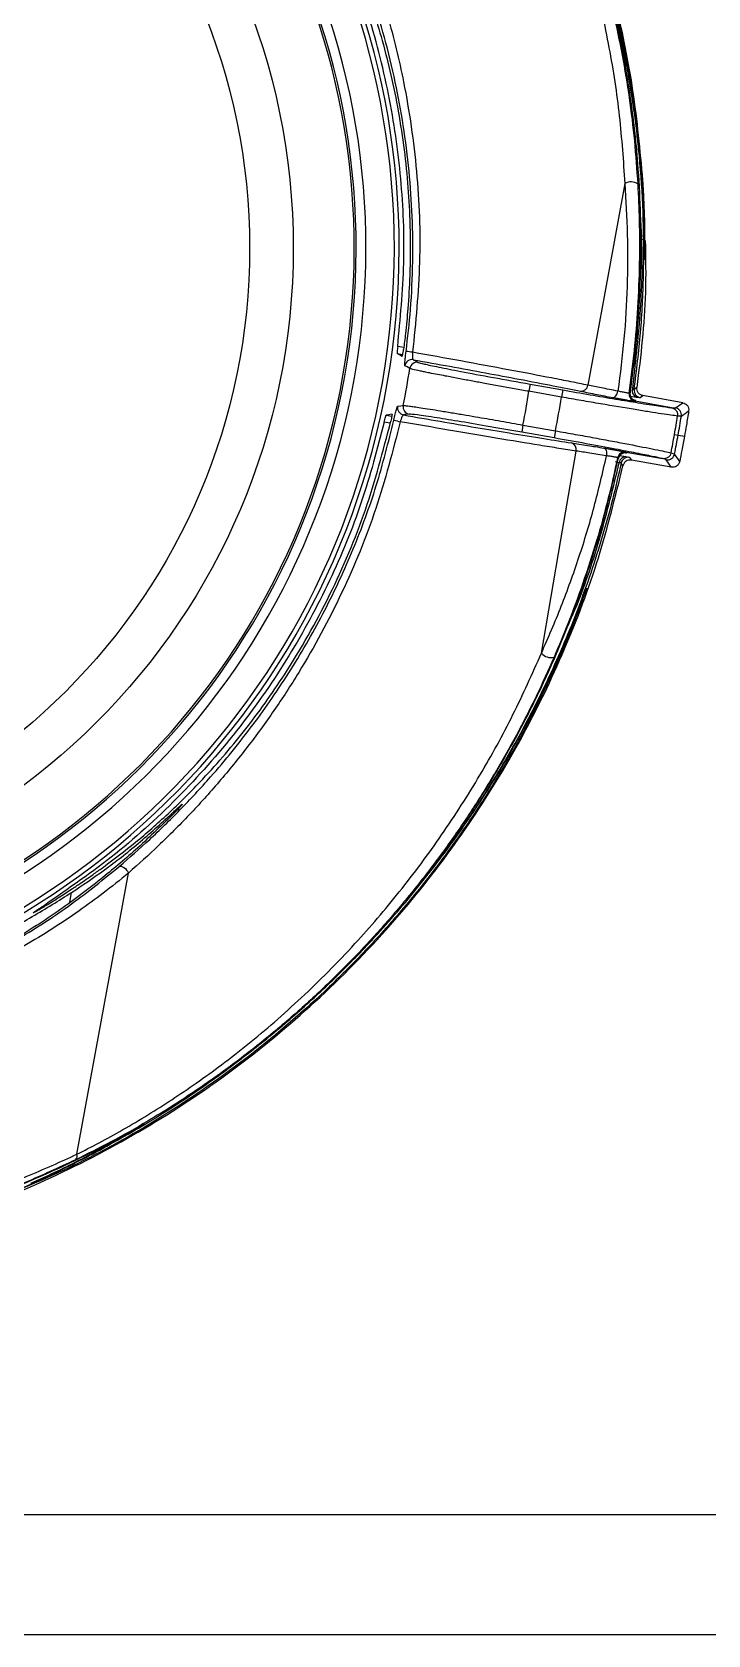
# Model space of a CAD drawing. Extents: x -54 to 18, y -18 to 89.
# Drawn here: x -40.59 to -37.8, y 5.88 to 12.49 of the extents above; entities that cross this region are included whole.
import ezdxf

# ---------------------------------------------------------------- set-up
doc = ezdxf.new("R2010")
doc.units = 0
doc.header["$MEASUREMENT"] = 0
doc.layers.add('GEOMETRY', color=2, linetype='Continuous', lineweight=25)

# ---------------------------------------------------------------- blocks, each defined once
blk = doc.blocks.new('2026 MINI-ASPIRE')
at = {"layer": 'GEOMETRY'}
for p, q in [((-21.1785, -39.5649), (-21.2037, -39.5604)), ((-21.2061, -39.5902), (-21.1829, -39.5943)), ((-20.6577, -39.7159), (-20.663, -39.7454)), ((-20.5289, -39.7692), (-20.663, -39.7454)), ((-20.6577, -39.7159), (-20.5237, -39.7396)), ((-20.5237, -39.7396), (-20.5289, -39.7692)), ((-20.245, -39.7651), (-20.2201, -39.7691)), ((-20.0297, -39.7924), (-20.1941, -39.7632)), ((-20.076, -39.8129), (-20.2259, -39.7863)), ((-21.2341, -39.8764), (-21.2589, -39.872)), ((-21.2509, -39.8432), (-21.2277, -39.8473)), ((-20.6876, -39.8843), (-20.6928, -39.9138)), ((-20.6876, -39.8843), (-20.5536, -39.9081)), ((-20.0352, -39.848), (-20.0507, -39.8472)), ((-20.5588, -39.9376), (-20.6928, -39.9138)), ((-20.5536, -39.9081), (-20.5588, -39.9376)), ((-20.0635, -39.9234), (-20.0484, -39.926)), ((-20.0484, -39.926), (-20.0224, -39.9306)), ((-20.2908, -40.0397), (-20.3061, -40.0367)), ((-20.2883, -40.0095), (-20.2636, -40.0143)), ((-20.2632, -39.9962), (-20.1132, -40.0228)), ((-20.0768, -40.058), (-20.2412, -40.0288)), ((-20.0777, -39.9993), (-20.0629, -40.0038)), ((-22.1349, -41.4946), (-22.1334, -41.4854)), ((-22.5248, -42.89), (-22.3123, -41.7309)), ((-22.5534, -41.8511), (-22.5465, -41.8109)), ((-22.3088, -42.7959), (-22.3082, -42.7961)), ((-18.8984, -44.3762), (-23.0914, -44.3762)), ((-18.8984, -44.8713), (-23.1516, -44.8713))]:
    blk.add_line(p, q, dxfattribs=at)
at = {"layer": 'GEOMETRY', "flags": 128}
for points in [[(-20.2681, -38.8887), (-20.3533, -39.3543), (-20.4203, -39.7201)], [(-20.1866, -39.1257), (-20.1878, -39.1236), (-20.1918, -39.1216), (-20.1981, -39.1201), (-20.2037, -39.1194)], [(-21.1849, -39.6016), (-21.1967, -39.5952), (-21.2061, -39.5902)], [(-21.1536, -39.6512), (-21.1651, -39.645), (-21.1742, -39.6402)], [(-21.1393, -39.6151), (-21.1278, -39.6213), (-21.1188, -39.6262)], [(-20.3179, -39.7709), (-20.3146, -39.7708), (-20.3113, -39.7696), (-20.308, -39.7674), (-20.3049, -39.7642), (-20.3021, -39.7601), (-20.2997, -39.7554), (-20.2977, -39.7501), (-20.2963, -39.7445)], [(-20.2467, -39.7498), (-20.2488, -39.7513), (-20.2504, -39.7525)], [(-20.2186, -39.7296), (-20.2247, -39.734), (-20.2295, -39.7374)], [(-20.205, -39.7711), (-20.1989, -39.7667), (-20.1941, -39.7632)], [(-21.2038, -39.8072), (-21.1909, -39.8054), (-21.1807, -39.804)], [(-20.2259, -39.7863), (-20.2239, -39.7848), (-20.2222, -39.7836)], [(-20.0596, -39.8138), (-20.0428, -39.8018), (-20.0297, -39.7924)], [(-21.2272, -39.8398), (-21.2405, -39.8417), (-21.2509, -39.8432)], [(-21.1566, -39.8394), (-21.1695, -39.8413), (-21.1797, -39.8428)], [(-20.6115, -40.8245), (-20.5314, -40.358), (-20.4684, -39.9915)], [(-20.3548, -39.9791), (-20.3518, -39.9802), (-20.349, -39.9825), (-20.3467, -39.9857), (-20.3449, -39.9898), (-20.3437, -39.9946), (-20.343, -39.9998), (-20.343, -40.0055), (-20.3436, -40.0112)], [(-20.2952, -40.0233), (-20.2966, -40.0212), (-20.2978, -40.0195)], [(-20.2632, -39.9962), (-20.2617, -39.9983), (-20.2606, -40)], [(-20.2487, -40.0176), (-20.2445, -40.0239), (-20.2412, -40.0288)], [(-20.0768, -40.058), (-20.0884, -40.041), (-20.0976, -40.0276)], [(-20.2758, -40.052), (-20.28, -40.0457), (-20.2833, -40.0408)], [(-22.3505, -41.7038), (-22.3468, -41.7026), (-22.3421, -41.7029), (-22.3368, -41.7049), (-22.3311, -41.7083), (-22.3254, -41.7129), (-22.3202, -41.7185), (-22.3157, -41.7246), (-22.3123, -41.7309)], [(-21.059, -41.7082), (-21.0589, -41.7073), (-21.0589, -41.7072)]]:
    blk.add_lwpolyline(points, dxfattribs=at)
at = {"layer": 'GEOMETRY'}
for radius in [2.7648, 2.585]:
    blk.add_circle((-24.3987, -39.1544), radius, dxfattribs=at)
for centre, radius, start, end in [((-24.3987, -39.1544), 3.201, 271.84904, 68.03428), ((-24.3987, -39.1544), 3.181, 271.9432, 67.94012), ((-24.3987, -39.1544), 3.064, 272.40866, 67.47466), ((-24.3987, -39.1544), 3.024, 272.61624, 67.26708), ((-24.3987, -39.1544), 3.016, 273.12124, 66.76208), ((-20.2429, -38.9318), 0.0499, 53.97775, 120.26067), ((-21.1445, -39.6447), 0.03, 80.04008, 171.40203), ((-21.2197, -40.1296), 0.5507, 81.91692, 84.71639), ((-21.124, -39.6558), 0.03, 80.03987, 171.2659), ((-24.3987, -39.1544), 3.2828, 348.58742, 351.29589), ((-24.3987, -39.1544), 3.7822, 348.87331, 351.01001), ((-24.3987, -39.1544), 3.9183, 348.91042, 350.97289), ((-20.4483, -39.7169), 0.0281, 266.13066, 353.54089), ((-20.2207, -39.7568), 0.03, 171.81534, 259.92203), ((-20.217, -39.7541), 0.03, 171.85838, 259.92205), ((-20.2106, -39.7435), 0.0274, 164.06099, 249.79304), ((-20.1998, -39.7416), 0.03, 172.05854, 259.92213), ((-21.1744, -39.8132), 0.03, 168.48129, 259.84324), ((-21.1513, -39.8099), 0.03, 168.61742, 259.84345), ((-20.0649, -39.8433), 0.03, 350.9877, 79.92167), ((-27.4429, -29.5201), 12.7098, 305.64993, 305.8166), ((-21.0782, -39.332), 0.5507, 255.16693, 257.9664), ((-24.3987, -39.1544), 4.4028, 349.94166, 350.94646), ((-24.3987, -39.1544), 4.4182, 349.94166, 350.96771), ((-20.4958, -39.9849), 0.0281, 346.34243, 73.75266), ((-24.3987, -39.1544), 4.4028, 348.93686, 349.94166), ((-24.3987, -39.1544), 4.4182, 348.91561, 349.94166), ((-20.2684, -40.0257), 0.03, 79.96129, 168.06798), ((-20.2658, -40.0295), 0.03, 79.96127, 168.02494), ((-20.2635, -40.0417), 0.0274, 90.09028, 175.82233), ((-20.254, -40.0472), 0.03, 79.96119, 167.82478), ((-20.0923, -39.998), 0.03, 259.96165, 348.89562), ((-30.5745, -47.1565), 12.7144, 34.06674, 34.23336), ((-20.573, -40.7927), 0.0499, 219.62265, 285.90556), ((-22.5441, -42.8972), 0.0206, 309.71292, 20.6341)]:
    blk.add_arc(centre, radius, start, end, dxfattribs=at)
for points, knots in [([(-20.1443, -35.5236), (-19.994, -35.6998), (-19.8546, -35.8853), (-19.5999, -36.2721), (-19.4846, -36.4735), (-19.2798, -36.8889), (-19.1904, -37.103), (-19.0386, -37.5405), (-18.9764, -37.7641), (-18.88, -38.2171), (-18.8459, -38.4466), (-18.8065, -38.908), (-18.8011, -39.14), (-18.8191, -39.6028), (-18.8425, -39.8336), (-18.9177, -40.2906), (-18.9695, -40.5168), (-19.0351, -40.7389)], [0, 0, 0, 0, 0.125, 0.125, 0.25, 0.25, 0.375, 0.375, 0.5, 0.5, 0.625, 0.625, 0.75, 0.75, 0.875, 0.875, 1, 1, 1, 1]), ([(-19.5312, -40.6658), (-19.5268, -40.6516), (-19.5182, -40.6234), (-19.5058, -40.5809), (-19.4936, -40.5384), (-19.4819, -40.4958), (-19.4705, -40.4532), (-19.4595, -40.4105), (-19.4489, -40.3677), (-19.4386, -40.3249), (-19.4287, -40.2821), (-19.4192, -40.2392), (-19.4101, -40.1962), (-19.4013, -40.1532), (-19.3929, -40.1101), (-19.3849, -40.067), (-19.3773, -40.0238), (-19.37, -39.9805), (-19.3631, -39.9373), (-19.3566, -39.8939), (-19.3504, -39.8505), (-19.3446, -39.8071), (-19.3392, -39.7635), (-19.3341, -39.72), (-19.3295, -39.6764), (-19.3252, -39.6327), (-19.3213, -39.589), (-19.3177, -39.5452), (-19.3145, -39.5013), (-19.3117, -39.4575), (-19.3042, -39.3219), (-19.2996, -39.0947), (-19.3131, -38.7763), (-19.3466, -38.4596), (-19.4001, -38.1451), (-19.4728, -37.8346), (-19.5648, -37.5296), (-19.6757, -37.2308), (-19.7737, -37.0105), (-19.8459, -36.8639), (-19.8848, -36.788), (-19.9249, -36.7129), (-19.9662, -36.6386), (-20.0087, -36.565), (-20.0523, -36.4923), (-20.0972, -36.4203), (-20.1432, -36.3491), (-20.1905, -36.2787), (-20.2389, -36.209), (-20.2885, -36.1402), (-20.3393, -36.0721), (-20.3913, -36.0049), (-20.4444, -35.9383), (-20.4807, -35.8947), (-20.4989, -35.8728)], [0, 0, 0, 0, 0.008693, 0.017376, 0.026048, 0.034711, 0.043366, 0.052012, 0.06065, 0.069282, 0.077907, 0.086527, 0.095141, 0.103751, 0.112358, 0.120961, 0.129561, 0.13816, 0.146757, 0.155354, 0.163951, 0.172548, 0.181147, 0.189748, 0.198351, 0.206957, 0.215567, 0.224182, 0.232801, 0.241426, 0.250058, 0.312681, 0.375046, 0.437399, 0.499987, 0.56257, 0.624928, 0.687309, 0.749956, 0.766712, 0.783437, 0.800133, 0.816806, 0.83346, 0.850101, 0.866731, 0.883358, 0.899984, 0.916614, 0.933254, 0.949908, 0.966581, 0.983276, 1, 1, 1, 1]), ([(-20.1936, -38.8763), (-20.2049, -38.7528), (-20.227, -38.5121), (-20.2975, -38.1658), (-20.3887, -37.8441), (-20.4983, -37.5483), (-20.6174, -37.2866), (-20.7423, -37.0537), (-20.8711, -36.8439), (-21.0096, -36.6454), (-21.1565, -36.4581), (-21.3112, -36.2827), (-21.4719, -36.1182), (-21.5852, -36.0171), (-21.6413, -35.9669)], [0, 0, 0, 0, 0.1114325, 0.2172248, 0.3173762, 0.4118858, 0.500753, 0.5757258, 0.6494814, 0.7220198, 0.7933409, 0.8634447, 0.9323311, 1, 1, 1, 1]), ([(-21.4416, -36.1588), (-21.3996, -36.2021), (-21.3159, -36.2887), (-21.1857, -36.4379), (-21.0569, -36.5994), (-20.9201, -36.7889), (-20.7784, -37.0109), (-20.6412, -37.2611), (-20.5311, -37.4982), (-20.4448, -37.7161), (-20.3776, -37.9138), (-20.3207, -38.1124), (-20.274, -38.3119), (-20.237, -38.5124), (-20.2099, -38.7146), (-20.1918, -38.9188), (-20.1883, -39.0566), (-20.1866, -39.1257)], [0, 0, 0, 0, 0.062787, 0.125368, 0.186482, 0.250773, 0.332825, 0.417537, 0.501222, 0.563972, 0.626656, 0.688935, 0.751003, 0.813012, 0.875092, 0.937371, 1, 1, 1, 1]), ([(-20.2136, -38.8914), (-20.2177, -38.8319), (-20.2259, -38.7131), (-20.2477, -38.5359), (-20.2767, -38.3593), (-20.3135, -38.1833), (-20.3583, -38.0074), (-20.4119, -37.8302), (-20.4734, -37.6557), (-20.5509, -37.4635), (-20.6479, -37.2553), (-20.7689, -37.0327), (-20.8821, -36.8522), (-20.9778, -36.7144), (-21.052, -36.6144), (-21.1393, -36.504), (-21.2411, -36.3843), (-21.3151, -36.3064), (-21.3521, -36.2674)], [0, 0, 0, 0, 0.0625784, 0.1249397, 0.1871784, 0.2494027, 0.3117424, 0.3743597, 0.4386689, 0.499337, 0.5826546, 0.6672312, 0.7492884, 0.7925711, 0.8343042, 0.8747076, 0.9372373, 1, 1, 1, 1]), ([(-21.3543, -36.2912), (-21.3192, -36.3292), (-21.2475, -36.4068), (-21.149, -36.526), (-21.0639, -36.637), (-20.9925, -36.7365), (-20.9138, -36.8536), (-20.8291, -36.9907), (-20.7403, -37.1498), (-20.655, -37.3205), (-20.5646, -37.5255), (-20.4745, -37.7675), (-20.3927, -38.0443), (-20.3306, -38.3272), (-20.2873, -38.6089), (-20.2745, -38.7959), (-20.2681, -38.8887)], [0, 0, 0, 0, 0.061365, 0.125284, 0.165685, 0.207459, 0.250685, 0.308517, 0.369388, 0.433413, 0.500691, 0.596474, 0.697802, 0.800344, 0.900918, 1, 1, 1, 1]), ([(-21.2037, -39.5604), (-21.1928, -39.4463), (-21.1709, -39.2162), (-21.1852, -38.8672), (-21.2352, -38.5187), (-21.3252, -38.171), (-21.4558, -37.8318), (-21.6228, -37.5059), (-21.7629, -37.3082), (-21.8324, -37.2101)], [0, 0, 0, 0, 0.137831, 0.277768, 0.419024, 0.560764, 0.708841, 0.855556, 1, 1, 1, 1]), ([(-21.6586, -37.4406), (-21.6288, -37.4867), (-21.5689, -37.5795), (-21.4832, -37.7372), (-21.4118, -37.8893), (-21.3531, -38.0347), (-21.3068, -38.1661), (-21.2656, -38.3029), (-21.2301, -38.4434), (-21.1996, -38.5938), (-21.1762, -38.7484), (-21.1604, -38.9044), (-21.1533, -39.039), (-21.1515, -39.1603), (-21.1536, -39.2758), (-21.1604, -39.3939), (-21.1698, -39.4951), (-21.1767, -39.5508), (-21.1794, -39.5724)], [0, 0, 0, 0, 0.0824311, 0.1657209, 0.2503718, 0.311122, 0.3758003, 0.4357323, 0.5002015, 0.5671159, 0.6380019, 0.7062843, 0.7736757, 0.8155758, 0.8660484, 0.9260092, 0.9713896, 1, 1, 1, 1]), ([(-21.5534, -37.4526), (-21.5274, -37.5016), (-21.4749, -37.6003), (-21.3999, -37.7631), (-21.3199, -37.9612), (-21.2421, -38.1971), (-21.1685, -38.4992), (-21.1199, -38.839), (-21.105, -39.2129), (-21.1299, -39.4608), (-21.1423, -39.5844)], [0, 0, 0, 0, 0.0826473, 0.1663746, 0.2508222, 0.3758252, 0.500816, 0.66697, 0.8340642, 1, 1, 1, 1]), ([(-21.169, -39.5812), (-21.1623, -39.5235), (-21.1481, -39.4002), (-21.1401, -39.2144), (-21.1422, -39.0243), (-21.1552, -38.8371), (-21.1787, -38.6523), (-21.2126, -38.4681), (-21.256, -38.2887), (-21.3094, -38.1111), (-21.3717, -37.938), (-21.4421, -37.7707), (-21.5189, -37.6101), (-21.572, -37.5135), (-21.5986, -37.4649)], [0, 0, 0, 0, 0.078023, 0.166547, 0.249395, 0.33317, 0.418347, 0.499217, 0.584566, 0.666278, 0.749215, 0.834359, 0.916728, 1, 1, 1, 1]), ([(-20.3887, -37.901), (-20.3742, -37.9497), (-20.3454, -38.047), (-20.3082, -38.1973), (-20.2745, -38.3573), (-20.2482, -38.5141), (-20.2285, -38.6661), (-20.2136, -38.8222), (-20.2039, -38.9948), (-20.2017, -39.1829), (-20.2079, -39.3709), (-20.2219, -39.5602), (-20.2384, -39.6866), (-20.2467, -39.7498)], [0, 0, 0, 0, 0.081583, 0.163148, 0.250004, 0.346393, 0.421162, 0.498479, 0.600402, 0.700131, 0.800125, 0.899873, 1, 1, 1, 1]), ([(-20.2295, -39.7374), (-20.2199, -39.6593), (-20.2007, -39.5029), (-20.1891, -39.268), (-20.1898, -39.0349), (-20.2005, -38.8548), (-20.2132, -38.7238), (-20.2229, -38.6404), (-20.2339, -38.5604), (-20.2465, -38.4801), (-20.2583, -38.4125), (-20.2717, -38.343), (-20.2846, -38.2807), (-20.2994, -38.2151), (-20.3143, -38.1533), (-20.3302, -38.0914), (-20.3475, -38.0282), (-20.3657, -37.9654), (-20.3783, -37.9248), (-20.3845, -37.905)], [0, 0, 0, 0, 0.1254804, 0.250939, 0.3765384, 0.5013252, 0.5434636, 0.5907239, 0.6380761, 0.6750886, 0.7232548, 0.7500556, 0.7904427, 0.8270092, 0.8597562, 0.8939119, 0.9310256, 0.9663878, 1, 1, 1, 1]), ([(-20.2681, -38.8887), (-20.264, -38.9583), (-20.2558, -39.0968), (-20.2574, -39.3132), (-20.2692, -39.5292), (-20.2873, -39.6729), (-20.2963, -39.7445)], [0, 0, 0, 0, 0.251646, 0.501185, 0.751316, 1, 1, 1, 1]), ([(-20.2504, -39.7525), (-20.2427, -39.6941), (-20.2272, -39.5773), (-20.213, -39.3986), (-20.206, -39.219), (-20.2062, -39.0475), (-20.2113, -38.9407), (-20.2136, -38.8914)], [0, 0, 0, 0, 0.201934, 0.404305, 0.615918, 0.822902, 1, 1, 1, 1]), ([(-20.1851, -39.145), (-20.1852, -39.1159), (-20.1854, -39.0571), (-20.1883, -38.9668), (-20.1919, -38.9063), (-20.1936, -38.8763)], [0, 0, 0, 0, 0.330649, 0.668345, 1, 1, 1, 1]), ([(-20.205, -39.0202), (-20.2029, -39.0532), (-20.1945, -39.1878), (-20.2022, -39.4273), (-20.2254, -39.6332), (-20.2369, -39.736)], [0, 0, 0, 0, 0.139712, 0.57059, 1, 1, 1, 1]), ([(-20.1841, -39.1231), (-20.1826, -39.195), (-20.1784, -39.3979), (-20.2028, -39.5995), (-20.2186, -39.7296)], [0, 0, 0, 0, 0.3546931, 1, 1, 1, 1]), ([(-20.1866, -39.1257), (-20.1865, -39.1292), (-20.1865, -39.1353), (-20.1864, -39.1414), (-20.1864, -39.1441)], [0, 0, 0, 0, 0.559993, 1, 1, 1, 1]), ([(-20.1864, -39.1441), (-20.1864, -39.1531), (-20.1863, -39.1687), (-20.1862, -39.1874), (-20.1862, -39.198), (-20.1861, -39.2028), (-20.1861, -39.2034), (-20.186, -39.2036)], [0, 0, 0, 0, 0.386175, 0.670019, 0.842829, 0.926937, 1, 1, 1, 1]), ([(-20.186, -39.2036), (-20.186, -39.2034), (-20.1859, -39.2029), (-20.1858, -39.1983), (-20.1855, -39.1879), (-20.1852, -39.1694), (-20.1851, -39.1539), (-20.1851, -39.145)], [0, 0, 0, 0, 0.072592, 0.156003, 0.330036, 0.613905, 1, 1, 1, 1]), ([(-21.1849, -39.6016), (-21.1847, -39.6012), (-21.1841, -39.6005), (-21.1827, -39.5939), (-21.181, -39.5841), (-21.1799, -39.5763), (-21.1794, -39.5724)], [0, 0, 0, 0, 0.250053, 0.499878, 0.7492, 1, 1, 1, 1]), ([(-21.1742, -39.6402), (-21.1744, -39.6389), (-21.175, -39.6364), (-21.1737, -39.6208), (-21.1716, -39.6015), (-21.1699, -39.588), (-21.169, -39.5812)], [0, 0, 0, 0, 0.280134, 0.559706, 0.779799, 1, 1, 1, 1]), ([(-21.1423, -39.5844), (-21.1426, -39.5883), (-21.1431, -39.5961), (-21.1428, -39.6061), (-21.1416, -39.6132), (-21.1401, -39.6145), (-21.1393, -39.6151)], [0, 0, 0, 0, 0.245721, 0.494218, 0.745704, 1, 1, 1, 1]), ([(-20.4203, -39.7201), (-20.443, -39.7155), (-20.4879, -39.7064), (-20.5934, -39.6858), (-20.7418, -39.6576), (-20.9378, -39.6212), (-21.0752, -39.5965), (-21.1423, -39.5844)], [0, 0, 0, 0, 0.135062, 0.267288, 0.522821, 0.76706, 1, 1, 1, 1]), ([(-21.1393, -39.6151), (-21.0887, -39.6242), (-20.9864, -39.6427), (-20.8395, -39.6697), (-20.6947, -39.6969), (-20.5588, -39.7231), (-20.4861, -39.7378), (-20.4501, -39.745)], [0, 0, 0, 0, 0.183651, 0.371477, 0.561048, 0.78312, 1, 1, 1, 1]), ([(-21.1188, -39.6262), (-21.113, -39.628), (-21.1014, -39.6316), (-21.0385, -39.6449), (-20.9426, -39.6637), (-20.8121, -39.6882), (-20.7092, -39.7066), (-20.6577, -39.7159)], [0, 0, 0, 0, 0.187564, 0.374241, 0.560712, 0.780345, 1, 1, 1, 1]), ([(-20.663, -39.7454), (-20.683, -39.7419), (-20.7237, -39.7347), (-20.7851, -39.7237), (-20.8337, -39.7148), (-20.87, -39.7082), (-20.8952, -39.7035), (-20.9213, -39.6987), (-20.9481, -39.6936), (-20.9752, -39.6885), (-20.9928, -39.6852), (-21.0016, -39.6835), (-21.0021, -39.6834), (-21.004, -39.683), (-21.017, -39.6805), (-21.0415, -39.6758), (-21.0703, -39.6701), (-21.093, -39.6654), (-21.1193, -39.6599), (-21.1443, -39.6544), (-21.1507, -39.6522), (-21.1536, -39.6512)], [0, 0, 0, 0, 0.08022, 0.163533, 0.249938, 0.284916, 0.322564, 0.362882, 0.405869, 0.451526, 0.499853, 0.499934, 0.500622, 0.502579, 0.51006, 0.573654, 0.647124, 0.703108, 0.749623, 0.882741, 1, 1, 1, 1]), ([(-20.0507, -39.8472), (-20.0589, -39.8462), (-20.0753, -39.8442), (-20.1158, -39.8383), (-20.1658, -39.8306), (-20.2451, -39.8178), (-20.3416, -39.8017), (-20.447, -39.7835), (-20.5016, -39.774), (-20.5289, -39.7692)], [0, 0, 0, 0, 0.128391, 0.254471, 0.37824, 0.4997, 0.748336, 0.873895, 1, 1, 1, 1]), ([(-20.5237, -39.7396), (-20.4859, -39.7463), (-20.4106, -39.7596), (-20.3041, -39.7777), (-20.2058, -39.7939), (-20.1217, -39.807), (-20.0912, -39.811), (-20.076, -39.8129)], [0, 0, 0, 0, 0.187666, 0.373776, 0.560449, 0.780252, 1, 1, 1, 1]), ([(-20.4501, -39.745), (-20.4291, -39.7492), (-20.3914, -39.7569), (-20.3404, -39.7666), (-20.3179, -39.7709)], [0, 0, 0, 0, 0.558411, 1, 1, 1, 1]), ([(-20.2963, -39.7445), (-20.3202, -39.7399), (-20.3678, -39.7308), (-20.4028, -39.7237), (-20.4203, -39.7201)], [0, 0, 0, 0, 0.501076, 1, 1, 1, 1]), ([(-20.3179, -39.7709), (-20.3133, -39.7717), (-20.3041, -39.7734), (-20.2883, -39.7763), (-20.2724, -39.7791), (-20.2574, -39.7817), (-20.2444, -39.7838), (-20.2343, -39.7854), (-20.2275, -39.7863), (-20.2265, -39.7863), (-20.2259, -39.7863)], [0, 0, 0, 0, 0.124803, 0.249829, 0.374919, 0.499914, 0.624785, 0.749508, 0.87456, 1, 1, 1, 1]), ([(-20.2504, -39.7525), (-20.2507, -39.7526), (-20.2512, -39.7529), (-20.2546, -39.7527), (-20.2597, -39.752), (-20.2662, -39.751), (-20.2737, -39.7496), (-20.2816, -39.748), (-20.2895, -39.7462), (-20.294, -39.7451), (-20.2963, -39.7445)], [0, 0, 0, 0, 0.125618, 0.250676, 0.375271, 0.49995, 0.62478, 0.749815, 0.874727, 1, 1, 1, 1]), ([(-20.2464, -39.7599), (-20.2466, -39.7594), (-20.2475, -39.7561), (-20.2471, -39.7526), (-20.2467, -39.7497)], [0, 0, 0, 0, 0.159693, 1, 1, 1, 1]), ([(-20.2295, -39.7374), (-20.2299, -39.7374), (-20.2307, -39.7373), (-20.2349, -39.7364), (-20.2369, -39.736)], [0, 0, 0, 0, 0.499799, 1, 1, 1, 1]), ([(-20.2201, -39.7691), (-20.2154, -39.7699), (-20.2071, -39.7711), (-20.2056, -39.7711), (-20.205, -39.7711)], [0, 0, 0, 0, 0.559809, 1, 1, 1, 1]), ([(-20.1941, -39.7632), (-20.1978, -39.7621), (-20.2052, -39.7599), (-20.2136, -39.7517), (-20.2188, -39.7411), (-20.2186, -39.7334), (-20.2186, -39.7296)], [0, 0, 0, 0, 0.250022, 0.499878, 0.749291, 1, 1, 1, 1]), ([(-21.2192, -39.8644), (-21.2173, -39.8559), (-21.2134, -39.839), (-21.2087, -39.8204), (-21.2053, -39.8093), (-21.2043, -39.8079), (-21.2038, -39.8072)], [0, 0, 0, 0, 0.279478, 0.558823, 0.778909, 1, 1, 1, 1]), ([(-21.1807, -39.804), (-21.1796, -39.8039), (-21.1772, -39.8039), (-21.1686, -39.8047), (-21.1552, -39.8063), (-21.1357, -39.809), (-21.1081, -39.8131), (-21.0719, -39.8187), (-21.0267, -39.8259), (-20.9769, -39.8341), (-20.9239, -39.8431), (-20.8589, -39.8542), (-20.7804, -39.8678), (-20.7179, -39.8789), (-20.6876, -39.8843)], [0, 0, 0, 0, 0.0565808, 0.117115, 0.1816024, 0.2500425, 0.3256445, 0.416287, 0.499864, 0.5909563, 0.6741983, 0.7495867, 0.878287, 1, 1, 1, 1]), ([(-20.2222, -39.7836), (-20.2227, -39.7834), (-20.2235, -39.7831), (-20.2292, -39.7819), (-20.2317, -39.7814)], [0, 0, 0, 0, 0.559351, 1, 1, 1, 1]), ([(-20.076, -39.8129), (-20.0722, -39.814), (-20.0646, -39.8162), (-20.0571, -39.8232), (-20.053, -39.83), (-20.0502, -39.8375), (-20.0505, -39.8434), (-20.0507, -39.8472)], [0, 0, 0, 0, 0.24978, 0.499297, 0.629295, 0.757708, 1, 1, 1, 1]), ([(-20.076, -39.8129), (-20.071, -39.8134), (-20.0622, -39.8143), (-20.0604, -39.8139), (-20.0596, -39.8138)], [0, 0, 0, 0, 0.558394, 1, 1, 1, 1]), ([(-20.0297, -39.7924), (-20.0259, -39.7935), (-20.0185, -39.7957), (-20.01, -39.804), (-20.0048, -39.8147), (-20.0051, -39.8225), (-20.0052, -39.8264)], [0, 0, 0, 0, 0.25003, 0.499874, 0.749259, 1, 1, 1, 1]), ([(-20.0052, -39.8264), (-20.0083, -39.8459), (-20.0137, -39.8807), (-20.0198, -39.9154), (-20.0224, -39.9306)], [0, 0, 0, 0, 0.56, 1, 1, 1, 1]), ([(-21.2589, -39.872), (-21.288, -39.9829), (-21.3465, -40.2065), (-21.48, -40.5293), (-21.6468, -40.8394), (-21.8509, -41.1348), (-22.0902, -41.4085), (-22.3592, -41.6571), (-22.5587, -41.7945), (-22.6576, -41.8627)], [0, 0, 0, 0, 0.137831, 0.277768, 0.419024, 0.560764, 0.708841, 0.855556, 1, 1, 1, 1]), ([(-22.4152, -41.7061), (-22.3713, -41.6729), (-22.283, -41.6063), (-22.1485, -41.4879), (-21.9958, -41.3366), (-21.8319, -41.1466), (-21.6485, -40.8903), (-21.4773, -40.587), (-21.3279, -40.2369), (-21.2639, -39.9915), (-21.232, -39.8691)], [0, 0, 0, 0, 0.082625, 0.165982, 0.249975, 0.375334, 0.499889, 0.665964, 0.833533, 1, 1, 1, 1]), ([(-22.3505, -41.7038), (-22.3088, -41.6674), (-22.2257, -41.5949), (-22.0984, -41.4706), (-21.9847, -41.3484), (-21.8849, -41.2305), (-21.8006, -41.1225), (-21.7194, -41.0094), (-21.6171, -40.8538), (-21.5007, -40.6499), (-21.3837, -40.3967), (-21.287, -40.1351), (-21.2419, -39.9548), (-21.2192, -39.8644)], [0, 0, 0, 0, 0.083276, 0.165651, 0.2508, 0.313434, 0.375847, 0.436052, 0.50084, 0.626201, 0.750632, 0.87493, 1, 1, 1, 1]), ([(-21.1931, -39.8706), (-21.2239, -39.9909), (-21.2858, -40.2322), (-21.4284, -40.5782), (-21.5763, -40.8533), (-21.712, -41.0622), (-21.8217, -41.2126), (-21.9387, -41.3565), (-22.0614, -41.4922), (-22.1878, -41.6192), (-22.271, -41.6939), (-22.3123, -41.7309)], [0, 0, 0, 0, 0.165923, 0.333005, 0.499149, 0.582846, 0.666431, 0.749196, 0.833636, 0.917358, 1, 1, 1, 1]), ([(-21.2589, -39.872), (-21.2581, -39.8682), (-21.2563, -39.8607), (-21.2538, -39.8512), (-21.2519, -39.8446), (-21.2512, -39.8437), (-21.2509, -39.8432)], [0, 0, 0, 0, 0.250024, 0.499876, 0.749275, 1, 1, 1, 1]), ([(-21.2272, -39.8398), (-21.227, -39.8402), (-21.2268, -39.8411), (-21.2277, -39.8478), (-21.2295, -39.8576), (-21.2312, -39.8653), (-21.232, -39.8691)], [0, 0, 0, 0, 0.250053, 0.499878, 0.7492, 1, 1, 1, 1]), ([(-21.1797, -39.8428), (-21.1806, -39.8431), (-21.1825, -39.8438), (-21.1861, -39.8501), (-21.1898, -39.8593), (-21.192, -39.8669), (-21.1931, -39.8706)], [0, 0, 0, 0, 0.254296, 0.505782, 0.754279, 1, 1, 1, 1]), ([(-20.4684, -39.9915), (-20.4913, -39.988), (-20.5366, -39.9811), (-20.6428, -39.9641), (-20.7918, -39.9396), (-20.9884, -39.9063), (-21.1259, -39.8823), (-21.1931, -39.8706)], [0, 0, 0, 0, 0.135062, 0.267288, 0.522821, 0.76706, 1, 1, 1, 1]), ([(-21.1797, -39.8428), (-21.1291, -39.8516), (-21.0267, -39.8695), (-20.8794, -39.8946), (-20.734, -39.9189), (-20.5975, -39.9411), (-20.5241, -39.9523), (-20.4879, -39.9578)], [0, 0, 0, 0, 0.183651, 0.371477, 0.561048, 0.78312, 1, 1, 1, 1]), ([(-20.6928, -39.9138), (-20.7368, -39.9061), (-20.8244, -39.8907), (-20.9455, -39.8702), (-21.0515, -39.853), (-21.133, -39.8409), (-21.1487, -39.8399), (-21.1566, -39.8394)], [0, 0, 0, 0, 0.187564, 0.374241, 0.560712, 0.780345, 1, 1, 1, 1]), ([(-20.1132, -40.0228), (-20.1254, -40.02), (-20.15, -40.0143), (-20.2182, -40.0006), (-20.3099, -39.9829), (-20.4259, -39.9614), (-20.5145, -39.9455), (-20.5588, -39.9376)], [0, 0, 0, 0, 0.1863628, 0.3732786, 0.5603566, 0.7802915, 1, 1, 1, 1]), ([(-20.5536, -39.9081), (-20.5263, -39.9129), (-20.4718, -39.9227), (-20.3926, -39.9372), (-20.3182, -39.951), (-20.2285, -39.968), (-20.1547, -39.9825), (-20.1019, -39.9936), (-20.0858, -39.9974), (-20.0777, -39.9993)], [0, 0, 0, 0, 0.125917, 0.251287, 0.376112, 0.500391, 0.74516, 0.871421, 1, 1, 1, 1]), ([(-20.4879, -39.9578), (-20.4667, -39.9611), (-20.4286, -39.9669), (-20.3774, -39.9753), (-20.3548, -39.9791)], [0, 0, 0, 0, 0.558411, 1, 1, 1, 1]), ([(-20.0224, -39.9306), (-20.0259, -39.95), (-20.0322, -39.9847), (-20.0391, -40.0192), (-20.0421, -40.0344)], [0, 0, 0, 0, 0.56, 1, 1, 1, 1]), ([(-21.0644, -41.7105), (-21.0182, -41.6477), (-20.9261, -41.5224), (-20.8027, -41.3269), (-20.69, -41.1265), (-20.5885, -40.9198), (-20.4977, -40.7065), (-20.4179, -40.4856), (-20.3487, -40.2578), (-20.313, -40.1014), (-20.2952, -40.0233)], [0, 0, 0, 0, 0.12538, 0.250005, 0.374265, 0.498485, 0.623009, 0.748313, 0.874225, 1, 1, 1, 1]), ([(-20.6115, -40.8245), (-20.5837, -40.7606), (-20.5283, -40.6333), (-20.4554, -40.4296), (-20.3922, -40.2227), (-20.3598, -40.0816), (-20.3436, -40.0112)], [0, 0, 0, 0, 0.251646, 0.501185, 0.751316, 1, 1, 1, 1]), ([(-20.2978, -40.0195), (-20.3106, -40.077), (-20.3362, -40.192), (-20.3844, -40.3647), (-20.4395, -40.5358), (-20.4987, -40.6967), (-20.5402, -40.7953), (-20.5593, -40.8407)], [0, 0, 0, 0, 0.2019321, 0.404301, 0.6159171, 0.8229008, 1, 1, 1, 1]), ([(-20.3436, -40.0112), (-20.3676, -40.0073), (-20.4155, -39.9995), (-20.4508, -39.9942), (-20.4684, -39.9915)], [0, 0, 0, 0, 0.501076, 1, 1, 1, 1]), ([(-20.3548, -39.9791), (-20.3502, -39.9798), (-20.341, -39.9814), (-20.3251, -39.9841), (-20.3093, -39.987), (-20.2943, -39.9897), (-20.2813, -39.9922), (-20.2713, -39.9942), (-20.2646, -39.9956), (-20.2637, -39.996), (-20.2632, -39.9962)], [0, 0, 0, 0, 0.1248028, 0.2498294, 0.3749194, 0.4999145, 0.6247849, 0.749508, 0.8745601, 1, 1, 1, 1]), ([(-20.2978, -40.0195), (-20.298, -40.0193), (-20.2984, -40.0189), (-20.3017, -40.0179), (-20.3067, -40.0168), (-20.3132, -40.0155), (-20.3207, -40.0142), (-20.3286, -40.013), (-20.3366, -40.012), (-20.3413, -40.0115), (-20.3436, -40.0112)], [0, 0, 0, 0, 0.1256176, 0.2506759, 0.3752709, 0.4999503, 0.6247804, 0.7498149, 0.8747273, 1, 1, 1, 1]), ([(-20.2953, -40.0234), (-20.2948, -40.0213), (-20.2939, -40.0179), (-20.292, -40.0149), (-20.2913, -40.0138)], [0, 0, 0, 0, 0.615783, 1, 1, 1, 1]), ([(-20.2412, -40.0288), (-20.245, -40.0286), (-20.2527, -40.0281), (-20.2635, -40.0329), (-20.272, -40.041), (-20.2745, -40.0483), (-20.2758, -40.052)], [0, 0, 0, 0, 0.250022, 0.499878, 0.749291, 1, 1, 1, 1]), ([(-20.2606, -40), (-20.2611, -40), (-20.2619, -40.0001), (-20.2677, -39.9992), (-20.2703, -39.9988)], [0, 0, 0, 0, 0.559351, 1, 1, 1, 1]), ([(-20.2636, -40.0143), (-20.2589, -40.0152), (-20.2507, -40.0169), (-20.2493, -40.0174), (-20.2487, -40.0176)], [0, 0, 0, 0, 0.559809, 1, 1, 1, 1]), ([(-20.0777, -39.9993), (-20.0788, -40.0029), (-20.0806, -40.0085), (-20.0857, -40.0146), (-20.0919, -40.0196), (-20.1013, -40.0236), (-20.1092, -40.0231), (-20.1132, -40.0228)], [0, 0, 0, 0, 0.242059, 0.370347, 0.500224, 0.749222, 1, 1, 1, 1]), ([(-20.0976, -40.0276), (-20.0986, -40.027), (-20.1005, -40.026), (-20.1093, -40.0238), (-20.1132, -40.0228)], [0, 0, 0, 0, 0.559721, 1, 1, 1, 1]), ([(-20.0421, -40.0344), (-20.0433, -40.0381), (-20.0457, -40.0455), (-20.0542, -40.0538), (-20.0651, -40.0587), (-20.0729, -40.0582), (-20.0768, -40.058)], [0, 0, 0, 0, 0.25003, 0.499873, 0.749257, 1, 1, 1, 1]), ([(-23.3233, -43.2343), (-23.19, -43.195), (-22.9203, -43.1157), (-22.5296, -42.9446), (-22.1505, -42.7339), (-21.791, -42.4811), (-21.4573, -42.1903), (-21.161, -41.8715), (-20.9048, -41.5321), (-20.6891, -41.1793), (-20.5118, -40.8118), (-20.3703, -40.4361), (-20.307, -40.1791), (-20.2758, -40.052)], [0, 0, 0, 0, 0.0898722, 0.1818218, 0.2754387, 0.3702628, 0.4657961, 0.561518, 0.6514737, 0.7406952, 0.8287702, 0.9153185, 1, 1, 1, 1]), ([(-20.2833, -40.0408), (-20.2948, -40.0917), (-20.318, -40.1936), (-20.3602, -40.3449), (-20.4073, -40.4936), (-20.4597, -40.6393), (-20.5174, -40.783), (-20.5907, -40.9476), (-20.6828, -41.131), (-20.7967, -41.3296), (-20.9209, -41.5228), (-21.0129, -41.6463), (-21.059, -41.7082)], [0, 0, 0, 0, 0.083018, 0.1664522, 0.2509747, 0.3331523, 0.4158515, 0.5013836, 0.6257545, 0.7500862, 0.8747139, 1, 1, 1, 1]), ([(-20.5078, -40.7247), (-20.4942, -40.6938), (-20.4397, -40.5696), (-20.3643, -40.3414), (-20.3153, -40.1401), (-20.2908, -40.0397)], [0, 0, 0, 0, 0.142181, 0.571823, 1, 1, 1, 1]), ([(-20.2833, -40.0408), (-20.2837, -40.0408), (-20.2845, -40.0406), (-20.2887, -40.04), (-20.2908, -40.0397)], [0, 0, 0, 0, 0.499799, 1, 1, 1, 1]), ([(-20.4469, -40.6128), (-20.4438, -40.6043), (-20.4383, -40.5897), (-20.4317, -40.5718), (-20.428, -40.5618), (-20.4264, -40.5576), (-20.4262, -40.5572), (-20.4261, -40.557)], [0, 0, 0, 0, 0.386217, 0.670092, 0.8612, 0.934528, 1, 1, 1, 1]), ([(-20.4261, -40.557), (-20.4261, -40.5572), (-20.4262, -40.5576), (-20.4275, -40.5616), (-20.4309, -40.5716), (-20.4371, -40.5894), (-20.4423, -40.604), (-20.4454, -40.6124)], [0, 0, 0, 0, 0.065448, 0.138773, 0.329957, 0.61386, 1, 1, 1, 1]), ([(-22.6523, -42.9843), (-22.6166, -42.9672), (-22.5452, -42.9329), (-22.4313, -42.8735), (-22.3161, -42.8093), (-22.1996, -42.7397), (-22.082, -42.6643), (-21.9464, -42.5709), (-21.7928, -42.4557), (-21.628, -42.3188), (-21.4696, -42.173), (-21.3378, -42.0392), (-21.2282, -41.9183), (-21.1375, -41.8116), (-21.0513, -41.7029), (-20.9694, -41.5926), (-20.8913, -41.48), (-20.8131, -41.3591), (-20.7334, -41.2257), (-20.6537, -41.0801), (-20.5799, -40.9307), (-20.5125, -40.7808), (-20.4733, -40.6807), (-20.4534, -40.63)], [0, 0, 0, 0, 0.041607, 0.083381, 0.125408, 0.165842, 0.207575, 0.25083, 0.311798, 0.376312, 0.438816, 0.501289, 0.542612, 0.58433, 0.62671, 0.66747, 0.708495, 0.751041, 0.798619, 0.850264, 0.902642, 0.950733, 1, 1, 1, 1]), ([(-20.4454, -40.6124), (-20.4555, -40.6397), (-20.4759, -40.6948), (-20.5097, -40.7786), (-20.5338, -40.8342), (-20.5458, -40.8618)], [0, 0, 0, 0, 0.3306351, 0.6683382, 1, 1, 1, 1]), ([(-20.4534, -40.63), (-20.4522, -40.6268), (-20.45, -40.621), (-20.4479, -40.6153), (-20.4469, -40.6128)], [0, 0, 0, 0, 0.559993, 1, 1, 1, 1]), ([(-22.5248, -42.89), (-22.4945, -42.8746), (-22.4333, -42.8435), (-22.3347, -42.7889), (-22.2344, -42.7295), (-22.1332, -42.6651), (-22.0319, -42.5963), (-21.9271, -42.5202), (-21.8195, -42.4364), (-21.7095, -42.3443), (-21.5987, -42.2445), (-21.4877, -42.1367), (-21.3504, -41.9928), (-21.1909, -41.8064), (-21.0189, -41.5745), (-20.8632, -41.3303), (-20.7257, -41.0807), (-20.6494, -40.9095), (-20.6115, -40.8245)], [0, 0, 0, 0, 0.040669, 0.082403, 0.12534, 0.165735, 0.207505, 0.250729, 0.296756, 0.344712, 0.394659, 0.446652, 0.500737, 0.59651, 0.697829, 0.800361, 0.900927, 1, 1, 1, 1]), ([(-20.5458, -40.8618), (-20.5834, -40.9427), (-20.6573, -41.1015), (-20.7843, -41.3261), (-20.9184, -41.5352), (-21.0589, -41.7282), (-21.2037, -41.9058), (-21.3514, -42.0683), (-21.5557, -42.2713), (-21.8269, -42.5026), (-22.1754, -42.7423), (-22.5339, -42.9431), (-22.7831, -43.0454), (-22.9058, -43.0957)], [0, 0, 0, 0, 0.080189, 0.157498, 0.231929, 0.30348, 0.372151, 0.437943, 0.500854, 0.631228, 0.757877, 0.880801, 1, 1, 1, 1]), ([(-20.5593, -40.8407), (-20.5836, -40.8952), (-20.6322, -41.0039), (-20.7137, -41.1628), (-20.8016, -41.3186), (-20.8967, -41.4713), (-20.9993, -41.621), (-21.1105, -41.7689), (-21.2283, -41.9117), (-21.3531, -42.0499), (-21.4838, -42.1821), (-21.624, -42.3116), (-21.7699, -42.4341), (-21.9057, -42.5377), (-22.0257, -42.6221), (-22.1298, -42.6905), (-22.2497, -42.7641), (-22.3865, -42.8415), (-22.4827, -42.8892), (-22.5309, -42.9131)], [0, 0, 0, 0, 0.062575, 0.124933, 0.187168, 0.249389, 0.311725, 0.374339, 0.438643, 0.499309, 0.561512, 0.623902, 0.688294, 0.749302, 0.792581, 0.834312, 0.874715, 0.937241, 1, 1, 1, 1]), ([(-22.5465, -41.8109), (-22.5015, -41.7807), (-22.411, -41.7198), (-22.2708, -41.6105), (-22.1795, -41.5273), (-22.1334, -41.4854)], [0, 0, 0, 0, 0.329091, 0.661555, 1, 1, 1, 1]), ([(-22.1334, -41.4854), (-22.1285, -41.4808), (-22.1188, -41.4716), (-22.1054, -41.4591), (-22.0962, -41.4509), (-22.0919, -41.4476), (-22.0907, -41.4472), (-22.0918, -41.4491), (-22.0959, -41.4541), (-22.1077, -41.4673), (-22.1217, -41.4816), (-22.1311, -41.4911)], [0, 0, 0, 0, 0.124461, 0.249258, 0.374191, 0.436668, 0.499618, 0.560455, 0.6254, 0.750513, 1, 1, 1, 1]), ([(-22.1311, -41.4911), (-22.1821, -41.5405), (-22.2808, -41.6362), (-22.379, -41.7172), (-22.4265, -41.7564)], [0, 0, 0, 0, 0.516522, 1, 1, 1, 1]), ([(-22.3123, -41.7309), (-22.3468, -41.759), (-22.4119, -41.8119), (-22.5179, -41.8892), (-22.6254, -41.9613), (-22.7542, -42.0399), (-22.9018, -42.12), (-23.0719, -42.1995), (-23.2483, -42.2694), (-23.4298, -42.3287), (-23.6142, -42.3765), (-23.7811, -42.409), (-23.9292, -42.4298), (-24.057, -42.442), (-24.1798, -42.4485), (-24.2541, -42.4486), (-24.2918, -42.4486)], [0, 0, 0, 0, 0.0661864, 0.1249122, 0.189232, 0.2494133, 0.3342771, 0.4172326, 0.4992877, 0.5835149, 0.6665526, 0.7495954, 0.8117569, 0.8744788, 0.9363121, 1, 1, 1, 1]), ([(-24.2734, -42.4219), (-24.2371, -42.4217), (-24.1648, -42.4214), (-24.0457, -42.4145), (-23.9208, -42.402), (-23.7912, -42.3828), (-23.658, -42.3569), (-23.5242, -42.3242), (-23.3896, -42.2845), (-23.2432, -42.2337), (-23.0857, -42.1693), (-22.9208, -42.0899), (-22.7379, -41.9876), (-22.5424, -41.8599), (-22.4145, -41.7559), (-22.3505, -41.7038)], [0, 0, 0, 0, 0.063115, 0.125526, 0.187668, 0.25042, 0.312345, 0.375412, 0.437326, 0.500808, 0.583065, 0.666396, 0.75069, 0.875132, 1, 1, 1, 1]), ([(-22.6811, -41.8823), (-22.6672, -41.8739), (-22.6374, -41.8558), (-22.5914, -41.8268), (-22.5472, -41.7979), (-22.5004, -41.7664), (-22.4576, -41.7367), (-22.4278, -41.7152), (-22.4152, -41.7061)], [0, 0, 0, 0, 0.148463, 0.315625, 0.501497, 0.640514, 0.84782, 1, 1, 1, 1]), ([(-21.059, -41.7082), (-21.074, -41.7273), (-21.0964, -41.7562), (-21.12, -41.7848), (-21.1298, -41.7965), (-21.1327, -41.7996), (-21.1325, -41.7991), (-21.1307, -41.7964), (-21.1234, -41.7869), (-21.1012, -41.7585), (-21.0791, -41.7297), (-21.0644, -41.7105)], [0, 0, 0, 0, 0.248704, 0.373823, 0.440417, 0.499471, 0.52908, 0.559157, 0.625207, 0.750412, 1, 1, 1, 1]), ([(-22.4265, -41.7564), (-22.4851, -41.8017), (-22.603, -41.8929), (-22.7826, -42.0059), (-22.9505, -42.0974), (-23.1015, -42.1689), (-23.2586, -42.2328), (-23.42, -42.2878), (-23.5835, -42.3332), (-23.7322, -42.3654), (-23.8636, -42.387), (-23.978, -42.4009), (-24.0875, -42.4097), (-24.1542, -42.4118), (-24.1875, -42.4128)], [0, 0, 0, 0, 0.124132, 0.249354, 0.333026, 0.416408, 0.499216, 0.583043, 0.666367, 0.749458, 0.81201, 0.873896, 0.937075, 1, 1, 1, 1]), ([(-24.0699, -42.3759), (-24.0119, -42.3668), (-23.9249, -42.3533), (-23.7947, -42.3272), (-23.6606, -42.2969), (-23.4865, -42.2499), (-23.2785, -42.1804), (-23.0764, -42.0991), (-22.8853, -42.0085), (-22.7056, -41.911), (-22.5995, -41.8443), (-22.5465, -41.8109)], [0, 0, 0, 0, 0.124801, 0.187256, 0.250387, 0.37562, 0.501157, 0.625061, 0.75002, 0.874928, 1, 1, 1, 1]), ([(-22.6811, -41.8823), (-22.6852, -41.8847), (-22.6932, -41.8895), (-22.7011, -41.8938), (-22.7047, -41.8954), (-22.7058, -41.8956), (-22.705, -41.8946), (-22.7018, -41.892), (-22.6945, -41.8869), (-22.6832, -41.8794), (-22.6707, -41.8711), (-22.662, -41.8655), (-22.6576, -41.8627)], [0, 0, 0, 0, 0.124178, 0.24912, 0.312003, 0.37461, 0.437311, 0.500287, 0.625446, 0.750415, 0.875395, 1, 1, 1, 1]), ([(-22.5925, -42.9443), (-22.5404, -42.9196), (-22.4474, -42.8756), (-22.3474, -42.8203), (-22.3034, -42.796)], [0, 0, 0, 0, 0.559719, 1, 1, 1, 1]), ([(-22.3034, -42.796), (-22.2885, -42.7874), (-22.2659, -42.7746), (-22.2489, -42.7652), (-22.2451, -42.7635), (-22.2519, -42.7681), (-22.2713, -42.7803), (-22.2941, -42.7937), (-22.3092, -42.8026)], [0, 0, 0, 0, 0.249655, 0.37534, 0.500544, 0.625817, 0.751339, 1, 1, 1, 1]), ([(-24.4409, -43.3184), (-24.3943, -43.3178), (-24.3018, -43.3166), (-24.1465, -43.3087), (-23.9835, -43.295), (-23.8138, -43.2744), (-23.64, -43.2466), (-23.4896, -43.2165), (-23.363, -43.1869), (-23.2617, -43.1608), (-23.1615, -43.1324), (-23.0619, -43.1017), (-22.9604, -43.0678), (-22.8495, -43.0277), (-22.737, -42.9836), (-22.6254, -42.9363), (-22.5583, -42.9054), (-22.5248, -42.89)], [0, 0, 0, 0, 0.083992, 0.166802, 0.249894, 0.332773, 0.41556, 0.499717, 0.548273, 0.598608, 0.647843, 0.697091, 0.74963, 0.805338, 0.874327, 0.937162, 1, 1, 1, 1]), ([(-22.5309, -42.9131), (-22.5983, -42.9445), (-22.7325, -43.0069), (-22.9607, -43.0956), (-23.2029, -43.1748), (-23.4571, -43.2414), (-23.7157, -43.2927), (-23.97, -43.3275), (-24.2125, -43.3472), (-24.3519, -43.3502), (-24.4215, -43.3516)], [0, 0, 0, 0, 0.125679, 0.250401, 0.375573, 0.500293, 0.625558, 0.750126, 0.875243, 1, 1, 1, 1]), ([(-24.3743, -43.3525), (-24.3083, -43.3504), (-24.1761, -43.3463), (-23.947, -43.326), (-23.7072, -43.2923), (-23.4639, -43.244), (-23.2244, -43.1822), (-22.9963, -43.1094), (-22.7815, -43.0286), (-22.6555, -42.9724), (-22.5925, -42.9443)], [0, 0, 0, 0, 0.125312, 0.250889, 0.375194, 0.500597, 0.62496, 0.750182, 0.874953, 1, 1, 1, 1]), ([(-22.9398, -43.106), (-22.8831, -43.0838), (-22.7819, -43.0441), (-22.6919, -43.0026), (-22.6523, -42.9843)], [0, 0, 0, 0, 0.559801, 1, 1, 1, 1])]:
    blk.add_open_spline(points, degree=3, knots=knots, dxfattribs=at)
for points in [[(-21.2037, -39.5604), (-21.2041, -39.5643), (-21.205, -39.572), (-21.206, -39.5817), (-21.2065, -39.5886), (-21.2062, -39.5897), (-21.2061, -39.5902)], [(-22.3092, -42.8026), (-22.3796, -42.842), (-22.5205, -42.9209), (-22.6504, -42.9811), (-22.7154, -43.0112)]]:
    blk.add_open_spline(points, degree=3, dxfattribs=at)

msp = doc.modelspace()

# ---------------------------------------------------------------- block references
msp.add_blockref('2026 MINI-ASPIRE', (-17.8759, 50.7518))

doc.saveas('drawing.dxf')
